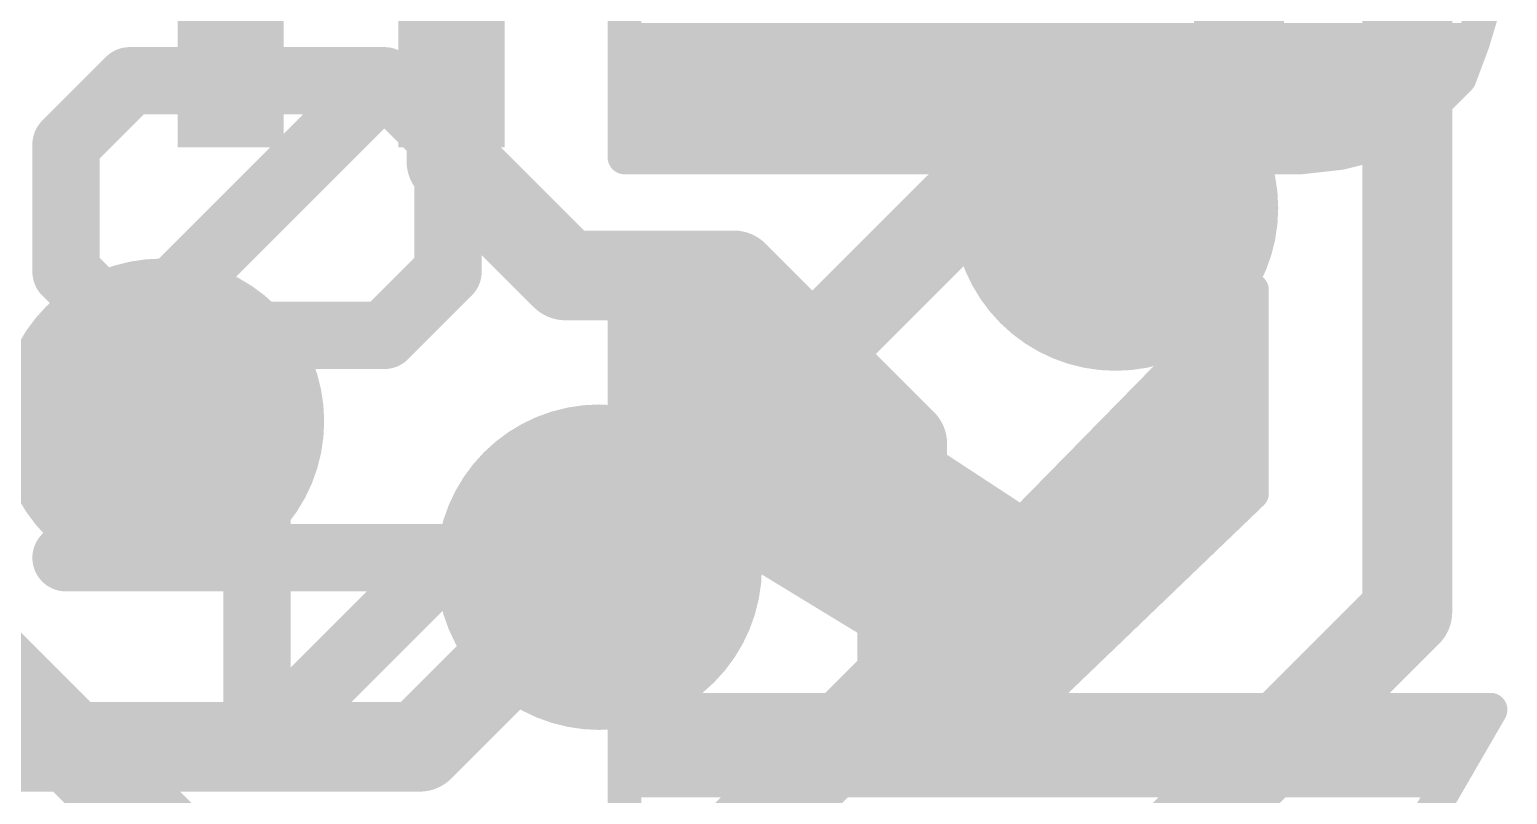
# Model space of a CAD drawing. Extents: x -37 to 70, y -23 to 28.
# Drawn here: x 5.645 to 8.99, y 10.255 to 11.986 of the extents above; entities that cross this region are included whole.
import ezdxf

# ---------------------------------------------------------------- set-up
doc = ezdxf.new("R2010")
doc.units = 0
for name, color, linetype in [('1', 12, 'CONTINUOUS'), ('16', 132, 'CONTINUOUS'), ('18', 110, 'CONTINUOUS'), ('22', 40, 'CONTINUOUS')]:
    doc.layers.add(name, color=color, linetype=linetype)

# ---------------------------------------------------------------- blocks, each defined once
blk = doc.blocks.new('RECT')
blk.add_solid([(-0.5, -0.5), (0.5, -0.5), (-0.5, 0.5), (0.5, 0.5)])
blk = doc.blocks.new('ROUNDV')
at = {"const_width": 0.5}
blk.add_lwpolyline([(0, -0.25, 1), (0, 0.25, 1), (0, -0.25)], format="xyb", dxfattribs=at)

msp = doc.modelspace()

# ---------------------------------------------------------------- linework, layer by layer
at = {"layer": '1', "const_width": 0.2032}
for points in [[(8.763, 10.668), (8.763, 12.827)], [(8.382, 12.573), (8.382, 11.8618)], [(6.6, 12.17), (6.6, 11.688)], [(8.382, 11.8618), (8.1026, 11.5824)], [(6.6, 11.688), (6.858, 11.43)], [(6.858, 11.43), (7.239, 11.43)], [(7.239, 11.43), (7.62, 11.049)], [(7.62, 11.049), (7.62, 10.5156)], [(6.9342, 10.7696), (6.5278, 10.3632)], [(7.6962, 9.6012), (8.763, 10.668)], [(7.0866, 9.9822), (7.62, 10.5156)], [(6.5278, 10.3632), (2.3368, 10.3632)]]:
    msp.add_lwpolyline(points, dxfattribs=at)
at = {"layer": '1', "const_width": 0.1016}
for points in [[(8.4179, 11.8259, 1), (8.3461, 11.8977)], [(8.3312, 11.8618, 1), (8.4328, 11.8618)], [(6.6359, 11.7239, 1), (6.5641, 11.6521)], [(6.5492, 11.688, 1), (6.6508, 11.688)], [(8.0667, 11.6183, 1), (8.1385, 11.5465)], [(6.858, 11.4808, 1), (6.858, 11.3792)], [(6.8221, 11.3941, 1), (6.8939, 11.4659)], [(7.2749, 11.4659, 1), (7.2031, 11.3941)], [(7.239, 11.3792, 1), (7.239, 11.4808)], [(7.6708, 11.049, 1), (7.5692, 11.049)], [(7.5841, 11.0131, 1), (7.6559, 11.0849)], [(6.9701, 10.7337, 1), (6.8983, 10.8055)], [(8.7989, 10.6321, 1), (8.7271, 10.7039)], [(8.7122, 10.668, 1), (8.8138, 10.668)], [(7.6559, 10.4797, 1), (7.5841, 10.5515)], [(7.5692, 10.5156, 1), (7.6708, 10.5156)], [(6.4919, 10.3991, 1), (6.5637, 10.3273)], [(6.5278, 10.3124, 1), (6.5278, 10.414)]]:
    msp.add_lwpolyline(points, format="xyb", dxfattribs=at)
at = {"layer": '16', "const_width": 0.2032}
for points in [[(7.747, 11.5824), (6.9342, 10.7696)], [(8.1026, 11.5824), (7.747, 11.5824)], [(5.0292, 11.0744), (6.2992, 9.8044)]]:
    msp.add_lwpolyline(points, dxfattribs=at)
at = {"layer": '16', "const_width": 0.1016}
for points in [[(7.747, 11.6332, 1), (7.747, 11.5316)], [(7.7829, 11.5465, 1), (7.7111, 11.6183)], [(8.1026, 11.5316, 1), (8.1026, 11.6332)], [(6.8983, 10.8055, 1), (6.9701, 10.7337)]]:
    msp.add_lwpolyline(points, format="xyb", dxfattribs=at)
at = {"layer": '22'}
for points, const_width in [([(6.9915, 12.087), (6.9915, 11.697)], 0.0762), ([(8.9115, 11.957), (8.9415, 12.057)], 0.0762), ([(6.9915, 11.9634), (8.9134, 11.9634)], 0.0762), ([(8.8815, 11.877), (8.9115, 11.957)], 0.0762), ([(5.8718, 11.8705), (5.7277, 11.7265)], 0.1524), ([(6.448, 11.8705), (5.8718, 11.8705)], 0.1524), ([(5.8718, 11.2943), (6.448, 11.8705)], 0.1524), ([(6.592, 11.7265), (6.448, 11.8705)], 0.1524), ([(6.9915, 11.8872), (8.8853, 11.8872)], 0.0762), ([(8.8215, 11.817), (8.8815, 11.877)], 0.0762), ([(6.9915, 11.811), (8.8143, 11.811)], 0.0762), ([(8.7615, 11.767), (8.8215, 11.817)], 0.0762), ([(5.7277, 11.7265), (5.7277, 11.4383)], 0.1524), ([(6.592, 11.4383), (6.592, 11.7265)], 0.1524), ([(6.9915, 11.7348), (8.7051, 11.7348)], 0.0762), ([(8.6915, 11.727), (8.7615, 11.767)], 0.0762), ([(8.5215, 11.697), (8.6115, 11.707)], 0.0762), ([(8.6115, 11.707), (8.6915, 11.727)], 0.0762), ([(6.9915, 11.697), (8.0015, 11.697)], 0.0762), ([(8.0015, 11.697), (8.1515, 11.697)], 0.0762), ([(8.1515, 11.697), (8.1515, 11.317)], 0.0762), ([(8.4115, 11.577), (8.4115, 11.697)], 0.0762), ([(8.4115, 11.697), (8.5215, 11.697)], 0.0762), ([(8.1515, 11.6586), (8.4115, 11.6586)], 0.0762), ([(8.1515, 11.5824), (8.4115, 11.5824)], 0.0762), ([(8.3715, 11.547), (8.4115, 11.577)], 0.0762), ([(8.3415, 11.507), (8.3715, 11.547)], 0.0762), ([(8.1515, 11.5062), (8.3407, 11.5062)], 0.0762), ([(8.3115, 11.477), (8.3415, 11.507)], 0.0762), ([(5.7277, 11.4383), (5.8718, 11.2943)], 0.1524), ([(6.448, 11.2943), (6.592, 11.4383)], 0.1524), ([(8.2815, 11.447), (8.3115, 11.477)], 0.0762), ([(7.8915, 10.867), (6.9915, 11.457)], 0.0762), ([(6.9915, 11.457), (6.9915, 10.987)], 0.0762), ([(8.2415, 11.417), (8.2815, 11.447)], 0.0762), ([(6.9915, 11.43), (7.0327, 11.43)], 0.0762), ([(8.1515, 11.43), (8.2588, 11.43)], 0.0762), ([(8.2115, 11.377), (8.2415, 11.417)], 0.0762), ([(8.4115, 11.397), (7.8915, 10.867)], 0.0762), ([(8.1815, 11.347), (8.2115, 11.377)], 0.0762), ([(8.4115, 10.937), (8.4115, 11.397)], 0.0762), ([(6.9915, 11.3538), (7.1489, 11.3538)], 0.0762), ([(8.1515, 11.3538), (8.1883, 11.3538)], 0.0762), ([(8.1515, 11.317), (8.1815, 11.347)], 0.0762), ([(8.3691, 11.3538), (8.4115, 11.3538)], 0.0762), ([(5.8718, 11.2943), (6.448, 11.2943)], 0.1524), ([(6.9915, 11.2776), (7.2652, 11.2776)], 0.0762), ([(8.2944, 11.2776), (8.4115, 11.2776)], 0.0762), ([(6.9915, 11.2014), (7.3814, 11.2014)], 0.0762), ([(8.2196, 11.2014), (8.4115, 11.2014)], 0.0762), ([(6.9915, 11.1252), (7.4976, 11.1252)], 0.0762), ([(8.1448, 11.1252), (8.4115, 11.1252)], 0.0762), ([(6.9915, 11.049), (7.6139, 11.049)], 0.0762), ([(8.0701, 11.049), (8.4115, 11.049)], 0.0762), ([(6.1599, 10.3588), (6.1599, 10.935)], 0.1524), ([(6.9915, 10.987), (7.6315, 10.597)], 0.0762), ([(7.0148, 10.9728), (7.7301, 10.9728)], 0.0762), ([(7.9953, 10.9728), (8.4115, 10.9728)], 0.0762), ([(7.9015, 10.447), (8.4115, 10.937)], 0.0762), ([(7.1398, 10.8966), (7.8464, 10.8966)], 0.0762), ([(7.9205, 10.8966), (8.3695, 10.8966)], 0.0762), ([(5.7277, 10.7909), (6.592, 10.7909)], 0.1524), ([(6.592, 10.7909), (6.1599, 10.3588)], 0.1524), ([(7.2649, 10.8204), (8.2901, 10.8204)], 0.0762), ([(7.3899, 10.7442), (8.2108, 10.7442)], 0.0762), ([(7.515, 10.668), (8.1315, 10.668)], 0.0762), ([(7.6315, 10.597), (7.4815, 10.447)], 0.0762), ([(7.6263, 10.5918), (8.0522, 10.5918)], 0.0762), ([(7.5501, 10.5156), (7.9729, 10.5156)], 0.0762), ([(7.4815, 10.447), (6.9915, 10.447)], 0.0762), ([(6.9915, 10.447), (6.9915, 10.067)], 0.0762), ([(6.9915, 10.4394), (8.9471, 10.4394)], 0.0762), ([(8.9515, 10.447), (7.9015, 10.447)], 0.0762), ([(8.7315, 10.067), (8.9515, 10.447)], 0.0762), ([(6.9915, 10.3632), (8.903, 10.3632)], 0.0762), ([(6.9915, 10.287), (8.8589, 10.287)], 0.0762)]:
    msp.add_lwpolyline(points, dxfattribs=dict(at, const_width=const_width))
for points, const_width in [([(6.9915, 11.9825, 1), (6.9915, 11.9444)], 0.0381), ([(8.8933, 11.9625, 1), (8.9297, 11.9515)], 0.0381), ([(8.9293, 11.9503, 1), (8.8937, 11.9637)], 0.0381), ([(8.9134, 11.9444, 1), (8.9134, 11.9825)], 0.0381), ([(5.8718, 11.9086, 1), (5.8718, 11.8324)], 0.0762), ([(5.8987, 11.8436, 1), (5.8448, 11.8975)], 0.0762), ([(6.4749, 11.8975, 1), (6.421, 11.8436)], 0.0762), ([(6.4749, 11.8436, 1), (6.421, 11.8975)], 0.0762), ([(6.448, 11.8324, 1), (6.448, 11.9086)], 0.0762), ([(6.9915, 11.9063, 1), (6.9915, 11.8681)], 0.0381), ([(8.895, 11.8635, 1), (8.868, 11.8905)], 0.0381), ([(8.8853, 11.8681, 1), (8.8853, 11.9063)], 0.0381), ([(8.8637, 11.8837, 1), (8.8993, 11.8703)], 0.0381), ([(6.9915, 11.83, 1), (6.9915, 11.7919)], 0.0381), ([(8.808, 11.8305, 1), (8.835, 11.8035)], 0.0381), ([(8.8337, 11.8024, 1), (8.8093, 11.8316)], 0.0381), ([(8.8143, 11.7919, 1), (8.8143, 11.83)], 0.0381), ([(5.7658, 11.7265, 1), (5.6896, 11.7265)], 0.0762), ([(5.7008, 11.7534, 1), (5.7546, 11.6995)], 0.0762), ([(6.6301, 11.7265, 1), (6.5539, 11.7265)], 0.0762), ([(6.5651, 11.6995, 1), (6.619, 11.7534)], 0.0762), ([(6.9915, 11.7538, 1), (6.9915, 11.7157)], 0.0381), ([(8.7051, 11.7157, 1), (8.7051, 11.7538)], 0.0381), ([(8.7493, 11.7816, 1), (8.7737, 11.7524)], 0.0381), ([(8.771, 11.7505, 1), (8.752, 11.7835)], 0.0381), ([(8.6069, 11.7255, 1), (8.6161, 11.6885)], 0.0381), ([(8.6136, 11.6881, 1), (8.6094, 11.7259)], 0.0381), ([(8.682, 11.7435, 1), (8.701, 11.7105)], 0.0381), ([(8.6961, 11.7085, 1), (8.6869, 11.7455)], 0.0381), ([(6.9915, 11.7161, 1), (6.9915, 11.678)], 0.0381), ([(6.9725, 11.697, 1), (7.0106, 11.697)], 0.0381), ([(8.0015, 11.7161, 1), (8.0015, 11.678)], 0.0381), ([(8.0015, 11.678, 1), (8.0015, 11.7161)], 0.0381), ([(8.1706, 11.697, 1), (8.1325, 11.697)], 0.0381), ([(8.1515, 11.678, 1), (8.1515, 11.7161)], 0.0381), ([(8.4115, 11.7161, 1), (8.4115, 11.678)], 0.0381), ([(8.4306, 11.697, 1), (8.3925, 11.697)], 0.0381), ([(8.5194, 11.7159, 1), (8.5236, 11.6781)], 0.0381), ([(8.5215, 11.678, 1), (8.5215, 11.7161)], 0.0381), ([(8.1515, 11.6776, 1), (8.1515, 11.6395)], 0.0381), ([(8.4115, 11.6395, 1), (8.4115, 11.6776)], 0.0381), ([(8.1515, 11.6014, 1), (8.1515, 11.5633)], 0.0381), ([(8.4229, 11.5618, 1), (8.4001, 11.5922)], 0.0381), ([(8.4115, 11.5633, 1), (8.4115, 11.6014)], 0.0381), ([(8.3601, 11.5622, 1), (8.3829, 11.5318)], 0.0381), ([(8.3867, 11.5356, 1), (8.3563, 11.5584)], 0.0381), ([(8.3925, 11.577, 1), (8.4306, 11.577)], 0.0381), ([(8.1515, 11.5252, 1), (8.1515, 11.4871)], 0.0381), ([(8.355, 11.4935, 1), (8.328, 11.5205)], 0.0381), ([(8.3407, 11.4871, 1), (8.3407, 11.5252)], 0.0381), ([(5.7546, 11.4653, 1), (5.7008, 11.4114)], 0.0762), ([(6.619, 11.4114, 1), (6.5651, 11.4653)], 0.0762), ([(8.298, 11.4905, 1), (8.325, 11.4635)], 0.0381), ([(8.325, 11.4635, 1), (8.298, 11.4905)], 0.0381), ([(8.3263, 11.5184, 1), (8.3567, 11.4956)], 0.0381), ([(5.6896, 11.4383, 1), (5.7658, 11.4383)], 0.0762), ([(6.5539, 11.4383, 1), (6.6301, 11.4383)], 0.0762), ([(7.0106, 11.457, 1), (6.9725, 11.457)], 0.0381), ([(7.0019, 11.4729, 1), (6.9811, 11.4411)], 0.0381), ([(8.268, 11.4605, 1), (8.295, 11.4335)], 0.0381), ([(8.2929, 11.4318, 1), (8.2701, 11.4622)], 0.0381), ([(6.9915, 11.449, 1), (6.9915, 11.4109)], 0.0381), ([(7.0327, 11.4109, 1), (7.0327, 11.449)], 0.0381), ([(8.1515, 11.449, 1), (8.1515, 11.4109)], 0.0381), ([(8.2301, 11.4322, 1), (8.2529, 11.4018)], 0.0381), ([(8.2567, 11.4056, 1), (8.2263, 11.4284)], 0.0381), ([(8.2588, 11.4109, 1), (8.2588, 11.449)], 0.0381), ([(8.1963, 11.3884, 1), (8.2267, 11.3656)], 0.0381), ([(8.225, 11.3635, 1), (8.198, 11.3905)], 0.0381), ([(8.4306, 11.397, 1), (8.3925, 11.397)], 0.0381), ([(8.4251, 11.3837, 1), (8.3979, 11.4103)], 0.0381), ([(6.9915, 11.3728, 1), (6.9915, 11.3347)], 0.0381), ([(7.1489, 11.3347, 1), (7.1489, 11.3728)], 0.0381), ([(8.1515, 11.3728, 1), (8.1515, 11.3347)], 0.0381), ([(8.168, 11.3605, 1), (8.195, 11.3335)], 0.0381), ([(8.195, 11.3335, 1), (8.168, 11.3605)], 0.0381), ([(8.1883, 11.3347, 1), (8.1883, 11.3728)], 0.0381), ([(8.3691, 11.3728, 1), (8.3691, 11.3347)], 0.0381), ([(8.4115, 11.3347, 1), (8.4115, 11.3728)], 0.0381), ([(5.8718, 11.3324, 1), (5.8718, 11.2562)], 0.0762), ([(5.8448, 11.3212, 1), (5.8987, 11.2674)], 0.0762), ([(5.8448, 11.2674, 1), (5.8987, 11.3212)], 0.0762), ([(6.421, 11.3212, 1), (6.4749, 11.2674)], 0.0762), ([(6.448, 11.2562, 1), (6.448, 11.3324)], 0.0762), ([(8.138, 11.3305, 1), (8.165, 11.3035)], 0.0381), ([(6.9915, 11.2967, 1), (6.9915, 11.2586)], 0.0381), ([(7.2652, 11.2586, 1), (7.2652, 11.2967)], 0.0381), ([(8.1325, 11.317, 1), (8.1706, 11.317)], 0.0381), ([(8.2944, 11.2967, 1), (8.2944, 11.2586)], 0.0381), ([(8.4115, 11.2586, 1), (8.4115, 11.2967)], 0.0381), ([(6.9915, 11.2205, 1), (6.9915, 11.1824)], 0.0381), ([(7.3814, 11.1824, 1), (7.3814, 11.2205)], 0.0381), ([(8.2196, 11.2205, 1), (8.2196, 11.1824)], 0.0381), ([(8.4115, 11.1824, 1), (8.4115, 11.2205)], 0.0381), ([(6.9915, 11.1443, 1), (6.9915, 11.1062)], 0.0381), ([(7.4976, 11.1062, 1), (7.4976, 11.1443)], 0.0381), ([(8.1448, 11.1443, 1), (8.1448, 11.1062)], 0.0381), ([(8.4115, 11.1062, 1), (8.4115, 11.1443)], 0.0381), ([(6.9915, 11.0681, 1), (6.9915, 11.03)], 0.0381), ([(7.6139, 11.03, 1), (7.6139, 11.0681)], 0.0381), ([(8.0701, 11.0681, 1), (8.0701, 11.03)], 0.0381), ([(8.4115, 11.03, 1), (8.4115, 11.0681)], 0.0381), ([(6.198, 10.935, 1), (6.1218, 10.935)], 0.0762), ([(7.0014, 11.0033, 1), (6.9816, 10.9707)], 0.0381), ([(6.9725, 10.987, 1), (7.0106, 10.987)], 0.0381), ([(7.0148, 10.9919, 1), (7.0148, 10.9538)], 0.0381), ([(7.7301, 10.9538, 1), (7.7301, 10.9919)], 0.0381), ([(7.9953, 10.9919, 1), (7.9953, 10.9538)], 0.0381), ([(8.4115, 10.9538, 1), (8.4115, 10.9919)], 0.0381), ([(8.4247, 10.9233, 1), (8.3983, 10.9507)], 0.0381), ([(8.3925, 10.937, 1), (8.4306, 10.937)], 0.0381), ([(7.1398, 10.9157, 1), (7.1398, 10.8776)], 0.0381), ([(7.8464, 10.8776, 1), (7.8464, 10.9157)], 0.0381), ([(7.9205, 10.9157, 1), (7.9205, 10.8776)], 0.0381), ([(8.3695, 10.8776, 1), (8.3695, 10.9157)], 0.0381), ([(7.8779, 10.8803, 1), (7.9051, 10.8537)], 0.0381), ([(7.8811, 10.8511, 1), (7.9019, 10.8829)], 0.0381), ([(5.7277, 10.829, 1), (5.7277, 10.7528)], 0.0762), ([(6.619, 10.764, 1), (6.5651, 10.8179)], 0.0762), ([(6.592, 10.7528, 1), (6.592, 10.829)], 0.0762), ([(7.2649, 10.8395, 1), (7.2649, 10.8014)], 0.0381), ([(8.2901, 10.8014, 1), (8.2901, 10.8395)], 0.0381), ([(7.3899, 10.7633, 1), (7.3899, 10.7252)], 0.0381), ([(8.2108, 10.7252, 1), (8.2108, 10.7633)], 0.0381), ([(7.515, 10.6871, 1), (7.515, 10.649)], 0.0381), ([(8.1315, 10.649, 1), (8.1315, 10.6871)], 0.0381), ([(7.6263, 10.6109, 1), (7.6263, 10.5728)], 0.0381), ([(7.645, 10.5835, 1), (7.618, 10.6105)], 0.0381), ([(7.6216, 10.5807, 1), (7.6414, 10.6133)], 0.0381), ([(8.0522, 10.5728, 1), (8.0522, 10.6109)], 0.0381), ([(7.5501, 10.5347, 1), (7.5501, 10.4966)], 0.0381), ([(7.9729, 10.4966, 1), (7.9729, 10.5347)], 0.0381), ([(6.9915, 10.4661, 1), (6.9915, 10.428)], 0.0381), ([(6.9915, 10.4585, 1), (6.9915, 10.4204)], 0.0381), ([(7.0106, 10.447, 1), (6.9725, 10.447)], 0.0381), ([(7.468, 10.4605, 1), (7.495, 10.4335)], 0.0381), ([(7.4815, 10.428, 1), (7.4815, 10.4661)], 0.0381), ([(7.9015, 10.4661, 1), (7.9015, 10.428)], 0.0381), ([(7.8883, 10.4607, 1), (7.9147, 10.4333)], 0.0381), ([(8.968, 10.4375, 1), (8.935, 10.4565)], 0.0381), ([(8.9471, 10.4204, 1), (8.9471, 10.4585)], 0.0381), ([(8.9515, 10.428, 1), (8.9515, 10.4661)], 0.0381), ([(6.1329, 10.3857, 1), (6.1868, 10.3318)], 0.0762), ([(6.9915, 10.3823, 1), (6.9915, 10.3442)], 0.0381), ([(8.903, 10.3442, 1), (8.903, 10.3823)], 0.0381), ([(6.1218, 10.3588, 1), (6.198, 10.3588)], 0.0762), ([(6.9915, 10.3061, 1), (6.9915, 10.268)], 0.0381), ([(8.8589, 10.268, 1), (8.8589, 10.3061)], 0.0381)]:
    msp.add_lwpolyline(points, format="xyb", dxfattribs=dict(at, const_width=const_width))

# ---------------------------------------------------------------- block references
at = {"layer": '1', "xscale": 0.9, "yscale": 0.24, "rotation": 90}
for p in [(6.1, 12.17), (6.6, 12.17)]:
    msp.add_blockref('RECT', p, dxfattribs=at)
at = {"layer": '18', "xscale": 0.7366, "yscale": 0.7366}
for p in [(8.1026, 11.5824), (8.1026, 11.5824), (5.9436, 11.0998), (5.9436, 11.0998), (6.9342, 10.7696), (6.9342, 10.7696)]:
    msp.add_blockref('ROUNDV', p, dxfattribs=at)

doc.saveas('drawing.dxf')
